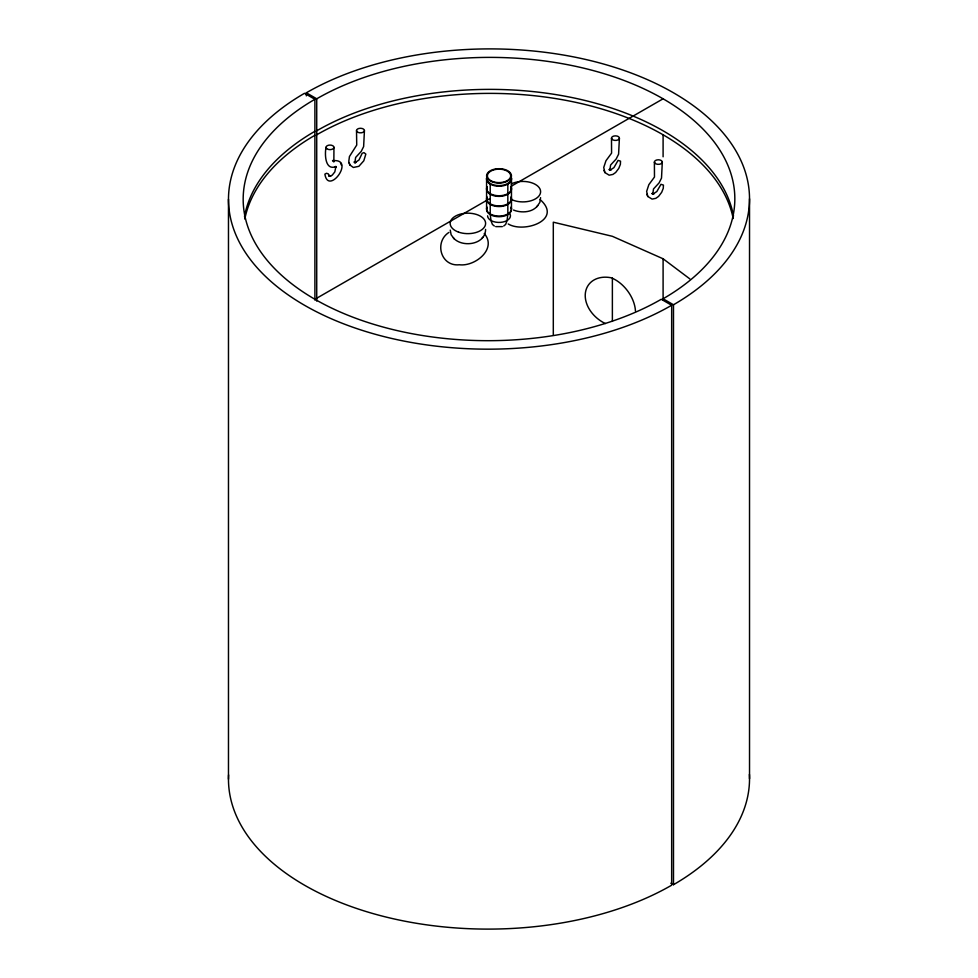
<?xml version="1.0" encoding="UTF-8"?>
<svg xmlns="http://www.w3.org/2000/svg" width="978" height="978" viewBox="0 0 978 978"><rect width="100%" height="100%" fill="white"/><g stroke="black" fill="none" stroke-linecap="round" stroke-linejoin="round"><path stroke-width="1.47" d="M485.601 229.39C485.394 245.013 461.763 247.837 453.389 237.874M540.577 197.642L539.844 202.373L536.995 206.615M482.729 237.299L481.946 238.436M537.717 205.551C532.68 212.581 521.274 213.216 513.499 210.038M448.926 232.422C433.987 241.994 440.723 266.811 459.367 264.757C474.966 266.798 497.46 248.901 484.244 233.485M503.707 226.016L505.638 224.439L507.105 220.502L507.826 213.974L507.826 183.497M228.583 774.894A259.61 149.891 0 0 0 385.283 916.851A259.61 149.891 0 0 0 671.666 885.2L671.666 305.27A259.61 149.891 0 0 1 304.513 305.27A259.61 149.891 0 0 1 304.513 93.301L314.904 99.291A244.916 141.407 0 0 0 314.904 299.268L489.66 198.656M510.846 186.456L663.096 98.802A244.916 141.407 0 0 1 663.096 298.779L673.487 304.769L673.487 884.699L670.896 883.207M502.337 226.615L495.712 226.615M332.826 160.71C356.041 158.253 328.29 196.175 324.892 174.133L326.505 173.277L328.302 173.876C329.659 176.443 328.474 176.37 330.686 176.236L329.782 176.358L332.214 175.16L334.818 171.896L335.833 166.957M354.562 162.324L356.053 162.421L355.136 162.544L358.963 160.037L362.153 153.314L363.95 152.617L365.833 154.108L363.792 160.808L358.865 166.321L353.339 167.47L349.916 164.989L348.779 161.431L349.439 156.541L356.726 145.062L356.518 130.563M508.218 223.95C523.988 233.571 563.267 219.891 540.113 199.561M689.857 278.913L663.096 258.779L612.375 236.309L553.303 222.189L553.303 335.209M306.334 95.856L306.334 92.8L316.725 98.802A244.916 141.407 0 0 1 663.096 98.802M671.666 305.27L661.275 299.268A244.916 141.407 0 0 1 314.904 299.268M354.17 162.116L355.148 162.678L354.415 161.737L354.831 162.764L355.65 157.421L361.212 151.407L363.633 146.59L364.439 130.563M332.52 160.465L333.853 161.932L333.95 147.348M494.342 226.016L492.411 224.439L490.944 220.502L490.222 213.974L490.222 183.497M454.244 238.913L451.139 234.781L450.247 230.087M654.392 162.067L654.478 177.042L648.854 184.659L646.641 191.407L647.791 196.492L652.081 199.096L655.81 198.338L658.573 196.395L661.678 192.311L663.267 188.326L663.439 185.099L660.969 184.304L656.837 191.541L653.011 194.047L653.927 193.925L652.045 193.62L653.023 194.194L652.289 193.241L652.705 194.267L653.524 188.925L659.086 182.91L661.507 178.094L662.314 162.067M611.482 138.155L611.58 153.13L605.957 160.747L603.732 167.482L604.893 172.568L609.172 175.184L612.9 174.426L615.663 172.483L618.768 168.399L620.37 164.414L620.541 161.174L618.072 160.38L613.927 167.629L610.113 170.135L611.03 170.013L609.147 169.707L610.125 170.27L609.38 169.328L609.795 170.355L610.614 165.013L616.177 158.998L618.597 154.182L619.404 138.155M336.041 167.226L334.904 166.688L336.139 166.517C324.892 171.187 324.659 153.827 326.029 147.348M646.898 194.304L647.791 196.492M604.001 170.392L604.893 172.568M349.024 162.8L349.916 164.989M340.552 162.959L341.481 165.221M749.527 198.791L749.527 778.72M663.096 134.793L663.096 156.798M663.096 258.779L663.096 300.148M612.375 321.395L612.375 278.045A29.389 22.176 35.7 0 0 585.455 292.471A29.389 22.176 35.7 0 0 605.345 323.547M511.47 178.424L511.47 208.901M486.579 178.424L486.579 208.901M316.725 98.802L316.725 301.114M314.904 99.291L314.904 300.099M228.473 199.28L228.473 779.209M749.417 774.393A259.61 149.891 0 0 1 673.487 884.699M316.725 134.793A244.916 141.407 0 0 1 570.467 101.247A244.916 141.407 0 0 1 733.207 218.546M306.334 92.8A259.61 149.891 0 0 1 673.487 92.8A259.61 149.891 0 0 1 673.487 304.769M316.725 130.795A244.916 141.407 0 0 1 571.69 97.494A244.916 141.407 0 0 1 733.5 216.028M244.793 219.035A244.916 141.407 0 0 1 314.904 135.294M244.5 216.517A244.916 141.407 0 0 1 314.904 131.297M612.375 278.278A29.144 18.875 53 0 1 635.455 311.065M511.042 176.566A12.445 7.188 0 0 1 499.024 185.6A12.445 7.188 0 0 1 487.007 176.566M511.042 207.043A12.445 7.188 0 0 1 499.024 216.077A12.445 7.188 0 0 1 487.007 207.043M510.064 214.121A11.43 6.601 0 0 1 500.516 222.373A11.43 6.601 0 0 1 487.594 215.832M511.042 207.678A12.445 7.188 0 0 1 499.024 216.713A12.445 7.188 0 0 1 487.007 207.678M511.042 197.519A12.445 7.188 0 0 1 499.024 206.554A12.445 7.188 0 0 1 487.007 197.519M511.042 196.884A12.445 7.188 0 0 1 499.024 205.918A12.445 7.188 0 0 1 487.007 196.884M511.042 187.36A12.445 7.188 0 0 1 499.024 196.395A12.445 7.188 0 0 1 487.007 187.36M511.042 186.725A12.445 7.188 0 0 1 499.024 195.759A12.445 7.188 0 0 1 487.007 186.725M511.042 177.201A12.445 7.188 0 0 1 499.024 186.236A12.445 7.188 0 0 1 487.007 177.201M511.213 183.95A17.726 10.232 0 0 1 535.406 184.426A17.726 10.232 0 0 1 536.225 198.4A17.726 10.232 0 0 1 512.154 199.818M328.926 175.796L328.632 175.074L328.926 175.796M492.802 182.104A12.445 7.188 0 0 0 511.47 175.881A12.445 7.188 0 0 0 492.802 169.659A12.445 7.188 0 0 0 492.802 182.104M490.785 180.637A11.663 6.736 0 0 0 510.284 177.629A11.663 6.736 0 0 0 496.005 169.377A11.663 6.736 0 0 0 490.785 180.637M458.499 232.092A17.726 10.232 0 0 0 485.601 223.766A17.726 10.232 0 0 0 459.55 214.378A17.726 10.232 0 0 0 458.499 232.092M326.554 148.497A3.961 2.286 0 0 0 333.412 148.497A3.961 2.286 0 0 0 329.989 145.062A3.961 2.286 0 0 0 326.554 148.497M654.918 163.204A3.961 2.286 0 0 0 661.788 163.204A3.961 2.286 0 0 0 658.353 159.781A3.961 2.286 0 0 0 654.918 163.204M612.02 139.292A3.961 2.286 0 0 0 618.878 139.292A3.961 2.286 0 0 0 615.443 135.856A3.961 2.286 0 0 0 612.02 139.292M357.043 131.7A3.961 2.286 0 0 0 363.902 131.7A3.961 2.286 0 0 0 360.479 128.277A3.961 2.286 0 0 0 357.043 131.7"/></g></svg>
